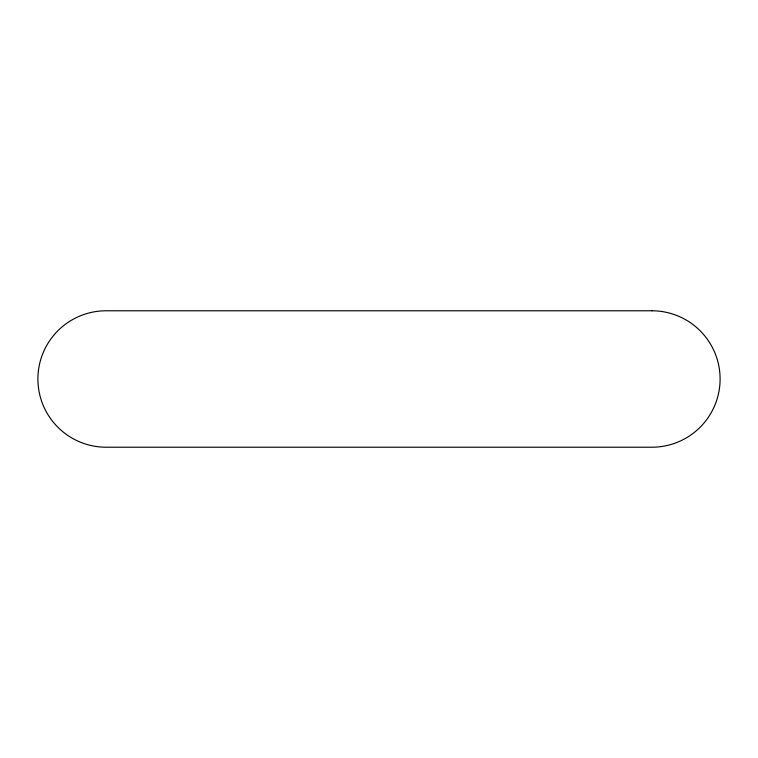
<?xml version="1.0" encoding="UTF-8"?>
<svg xmlns="http://www.w3.org/2000/svg" width="758" height="758" viewBox="0 0 758 758"><rect width="100%" height="100%" fill="white"/><g stroke="black" fill="none" stroke-linecap="round" stroke-linejoin="round"><path stroke-width="1.14" d="M651.88 310.78L106.12 310.78A68.22 68.22 0 0 0 37.9 379A68.22 68.22 0 0 0 106.12 447.22L651.88 447.22A68.22 68.22 0 0 0 720.1 379A68.22 68.22 0 0 0 651.88 310.78"/></g></svg>
